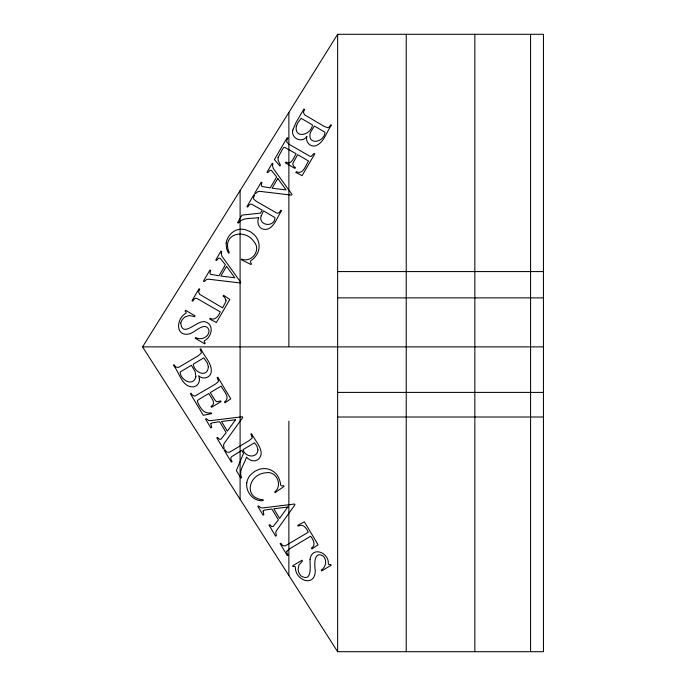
<?xml version="1.0" encoding="UTF-8"?>
<svg xmlns="http://www.w3.org/2000/svg" width="686" height="686" viewBox="0 0 686 686"><rect width="100%" height="100%" fill="white"/><g stroke="black" fill="none" stroke-linecap="round" stroke-linejoin="round"><path stroke-width="1.03" d="M142.559 346.884L337.641 34.3L543.441 34.3L543.441 651.7L337.641 651.7L142.559 346.884L543.441 346.884M337.641 271.579L543.441 271.579M337.641 297.878L543.441 297.878M337.641 392.401L543.441 392.401M337.641 417.011L543.441 417.011M530.578 34.3L530.578 651.7M474.841 34.3L474.841 651.7M406.241 34.3L406.241 651.7M337.641 34.3L337.641 651.7M288.875 112.444L288.875 346.113M288.875 421.144L288.866 575.494M240.1 190.588L240.1 499.288M218.354 380.284L218.345 381.639L215.447 384.109L194.807 396.131L192.397 395.102L191.111 393.207L190.356 393.661L203.322 415.322L211.657 413.624L211.159 412.792C203.622 414.541 199.72 407.124 197.328 401.37L197.602 400.41L199.72 398.918L208.776 393.507C210.516 397.134 217.042 403.265 211.022 406.541L211.485 407.312L221.046 401.584L220.583 400.821L218.371 401.653L216.587 401.584L215.327 400.693L210.259 392.615L221.106 386.124C223.121 390.557 231.071 397.606 224.468 401.987L224.957 402.793L230.788 398.883L217.822 377.223L217.068 377.669L218.354 380.284M310.046 559.27C309.772 564.81 312.799 582.534 301.334 576.171A10.067 9.836 59.1 0 1 298.127 569.354L298.899 565.11L302.449 561.011L301.994 560.239L292.579 565.881L293.033 566.645L294.56 566.344L295.349 566.979C294.98 580.699 315.363 587.859 315.286 570.418C314.36 564.99 313.682 550.635 322.96 555.883C327.368 559.81 326.073 567.159 321.237 570.152L321.691 570.915L331.192 565.23L330.729 564.467L329.143 564.672L328.294 563.978C329.383 552.727 312.087 545.627 310.046 559.27M180.77 322.969C182.467 339.236 197.474 318.921 205.603 321.931C214.607 324.881 211.562 337.246 204.462 340.719L204.256 341.782L205.208 343.086L204.762 343.858L195.201 338.275L195.647 337.503C201.135 340.865 209.813 336.792 208.947 329.966C205.114 321.014 195.519 331.947 189.979 333.705C175.247 337.804 175.753 318.587 185.94 313.296L186.112 312.293L185.109 311.101L185.563 310.329L195.047 315.869L194.592 316.64L189.285 315.5L185.194 316.872A10.067 9.836 -59.7 0 0 180.77 322.969M225.96 300.142L225.934 301.48L222.598 307.86L199.626 294.311L198.554 291.867L199.772 289.175L199.017 288.737L192.011 300.725L192.766 301.171L194.395 298.882L195.621 298.247L196.976 298.47L220.257 311.873C218.628 315.749 215.087 321.185 210.165 318.253L209.702 319.05L216.364 322.523L229.844 299.422L223.55 295.306L223.087 296.103L224.596 297.381L225.96 300.142M246.763 482.867C245.537 492.119 253.468 501.706 263.15 500.669L263.167 499.785C242.895 498.242 248.392 474 265.988 472.783C276.475 470.553 283.061 485.448 274.692 492.016L275.077 492.659L284.03 486.425L283.592 485.705L281.62 485.842L280.651 485.105C280.145 479.265 277.324 473.46 271.999 470.622A15.641 15.281 59.1 0 0 265.791 468.684A18.213 17.793 59.1 0 0 259.094 469.37L254.866 471.256L250.527 474.823A16.438 16.061 59.1 0 0 246.763 482.867M199.386 378.723C199.943 382.411 197.422 386.081 193.761 386.835C181.979 387.95 179.329 371.932 173.318 365.184L174.064 364.729L175.873 367.139L178.626 367.362L198.348 355.717L201.212 353.187L201.272 351.781L200.029 349.191L200.775 348.745C204.051 356.48 212.806 363.709 211.082 372.927C209.556 378.286 202.353 379.684 198.64 375.696L199.386 378.723M286.842 551.235L286.799 552.624L288.026 555.145L287.271 555.6L280.145 543.681L280.891 543.226L282.658 545.593L285.325 545.833L308.263 532.25C306.556 528.374 303.006 523.109 298.196 526.145L297.724 525.356L304.37 521.832L318.098 544.778L311.847 548.946L311.375 548.157C316.315 545.259 313.262 539.522 310.647 536.229L289.663 548.791L286.842 551.235M292.793 130.031C290.675 138.246 302.192 143.794 306.874 136.334C305.167 141.505 309.875 147.138 315.303 145.895C324.212 142.962 326.322 131.806 331.518 125.204L330.763 124.766L329.1 127.107L327.831 127.725L324.238 126.438L304.524 114.776L303.392 112.255L304.627 109.511L303.872 109.065L296.078 122.425L292.793 130.031M221.209 253.245L221.998 256.324L240.717 282.246L240.289 282.975L208.595 279.202L206.683 279.459L204.179 281.62L203.425 281.183L209.933 270.018L210.688 270.464L209.907 273.062L210.705 274.331L218.997 275.755L225.394 264.805L220.155 258.228L218.688 258.193L216.51 260.491L215.756 260.045L220.952 251.136L221.707 251.582L221.209 253.245M272.479 165.395L273.268 168.473L291.987 194.395L291.559 195.133L259.865 191.351L257.953 191.608L255.449 193.769L254.695 193.332L261.203 182.167L261.958 182.613L261.177 185.22L261.975 186.481L270.267 187.904L276.664 176.954L271.424 170.377L269.958 170.342L267.78 172.64L267.025 172.195L272.222 163.294L272.977 163.731L272.479 165.395M208.347 366.65C207.832 378.278 194.318 372.97 193.238 364.18L203.785 357.869L207.446 363.203L208.347 366.65M252.096 436.699L252.028 438.105L249.155 440.609L229.433 452.271L226.714 452.065L224.888 449.647L224.133 450.102L231.345 462.141L232.091 461.695L230.83 459.08L230.916 457.699L231.774 456.593L241.764 450.41L243.521 453.36L236.378 470.553L240.872 478.056L241.618 477.61C238.222 470.553 244.799 463.642 246.48 457.108C249.121 460.263 253.897 462.235 257.653 459.817C267.086 452.391 254.798 440.849 251.599 433.663L250.844 434.109L252.096 436.699M226.114 243.067L226.646 248.941L228.498 253.108L229.287 252.697C220.858 234.183 244.756 227.323 254.309 242.149C261.315 250.261 251.445 263.21 241.652 259.051L241.275 259.694L251.05 264.539L251.479 263.81L250.399 262.146L250.587 260.937C255.458 257.679 259.179 252.405 259.094 246.368A15.641 15.289 -59.7 0 0 257.807 239.997A18.213 17.802 -59.7 0 0 253.974 234.466L250.279 231.671L245.056 229.587A16.438 16.07 -59.7 0 0 236.19 230.162C230.899 232.322 227.049 237.467 226.114 243.067M278.079 157.48L278.147 160.31L280.411 165.189L279.922 166.021L274.417 159.538L287.142 137.732L287.897 138.178L286.859 140.218L286.748 142.148L289.655 144.626L309.823 156.211L311.178 156.459L314.034 153.432L314.788 153.87L302.063 175.667L295.829 172.452L296.301 171.637C303.323 175.307 305.664 164.94 308.58 161.039L297.655 154.667L293.025 163.002L292.853 164.529L293.651 166.132L295.443 167.667L294.997 168.439L285.376 162.822L285.822 162.05C291.593 165.746 293.822 157.068 296.163 153.793L284.716 147.344L283.747 147.559L282.589 149.008L278.079 157.48M257.97 449.853C257.344 458.72 244.876 457.339 243.041 449.647L254.463 442.813L256.796 445.84L257.97 449.853M296.275 126.353C294.431 139.464 311.247 134.91 312.482 124.946L301.145 118.326L297.801 122.785L296.275 126.353M261.152 215.841C258.099 225.823 274.469 227.966 275 217.599L263.501 210.885L261.152 215.841M258.631 217.496C257.13 221.329 257.713 226.474 261.64 228.601C272.702 233.283 276.887 216.948 281.637 210.679L280.883 210.233L279.211 212.583L277.95 213.2L276.569 212.977L256.504 201.47L253.769 199.274L253.511 197.748L254.738 194.978L253.983 194.541L246.917 206.666L247.663 207.103L249.344 204.737L250.596 204.145L251.976 204.359L262.215 210.139L260.483 213.097L241.969 215.13L237.562 222.684L238.316 223.121C242.861 216.75 252.088 219.177 258.631 217.496M310.372 132.578C306.753 145.655 324.487 142.679 324.975 132.244L314.36 126.044L310.372 132.578M210.876 423.674L211.597 427.455L210.851 427.901L205.551 419.052L206.306 418.597L208.458 420.407L210.602 420.638L242.33 416.745L242.758 417.474L224.176 443.413L223.482 445.214L224.168 448.447L223.413 448.893L216.785 437.805L217.531 437.359L219.434 439.297L220.926 439.212L226.174 432.634L219.657 421.753L212.471 422.748L210.876 423.674M263.107 510.95L263.836 514.732L263.09 515.177L257.79 506.328L258.536 505.882L260.689 507.691L262.832 507.923L294.56 504.03L294.997 504.75L276.407 530.69L275.712 532.49L276.398 535.723L275.652 536.178L269.015 525.09L269.761 524.636L271.673 526.582L273.157 526.496L278.405 519.919L271.896 509.038L264.71 510.032L263.107 510.95M195.904 376.674C193.281 387.264 180.461 380.147 180.109 372.035L191.377 365.295L195.167 371.709L195.904 376.674M226.526 266.331L220.849 276.055L234.826 277.779L226.526 266.331M277.796 178.48L272.119 188.204L286.096 189.928L277.796 178.48M235.572 419.746L227.323 431.16L221.544 421.504L235.572 419.746M287.803 507.031L279.562 518.436L273.783 508.78L287.803 507.031"/></g></svg>
